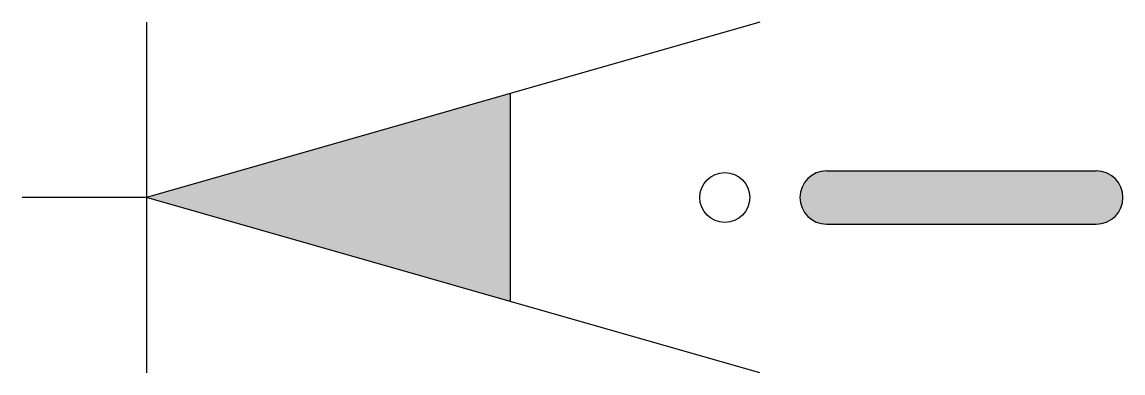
# Model space of a CAD drawing. Extents: x 0 to 13.2, y -2.1 to 2.1.
import ezdxf

# ---------------------------------------------------------------- set-up
doc = ezdxf.new("R2010")
doc.units = 0
doc.layers.get('0').update_dxf_attribs({"lineweight": 25})

msp = doc.modelspace()

# ---------------------------------------------------------------- hatches: boundary and pattern name
h = msp.add_hatch(color=256)
h.dxf.hatch_style = 1
edge = h.paths.add_edge_path()
edge.add_line((9.681, 0.321), (12.925, 0.321))
edge.add_arc((12.925, 0), 0.321, -90, 90, ccw=False)
edge.add_line((12.925, -0.321), (9.681, -0.321))
edge.add_arc((9.681, 0), 0.321, 90, 270, ccw=False)

# ---------------------------------------------------------------- linework, layer by layer
for p, q in [((8.878, 2.11), (1.499, 0)), ((1.499, 2.11), (1.499, -2.11)), ((5.878, -1.252), (5.878, 1.252)), ((9.681, 0.321), (12.925, 0.321)), ((1.499, 0), (0, 0)), ((8.878, -2.11), (1.499, 0)), ((9.681, -0.321), (12.925, -0.321))]:
    msp.add_line(p, q)
msp.add_circle((8.455, 0), 0.3)
for centre, start, end in [((9.681, 0), 90, 270), ((12.925, 0), 270, 90)]:
    msp.add_arc(centre, 0.321, start, end)
msp.add_solid([(1.499, 0), (5.878, 1.252), (5.878, -1.252)])

doc.saveas('drawing.dxf')
